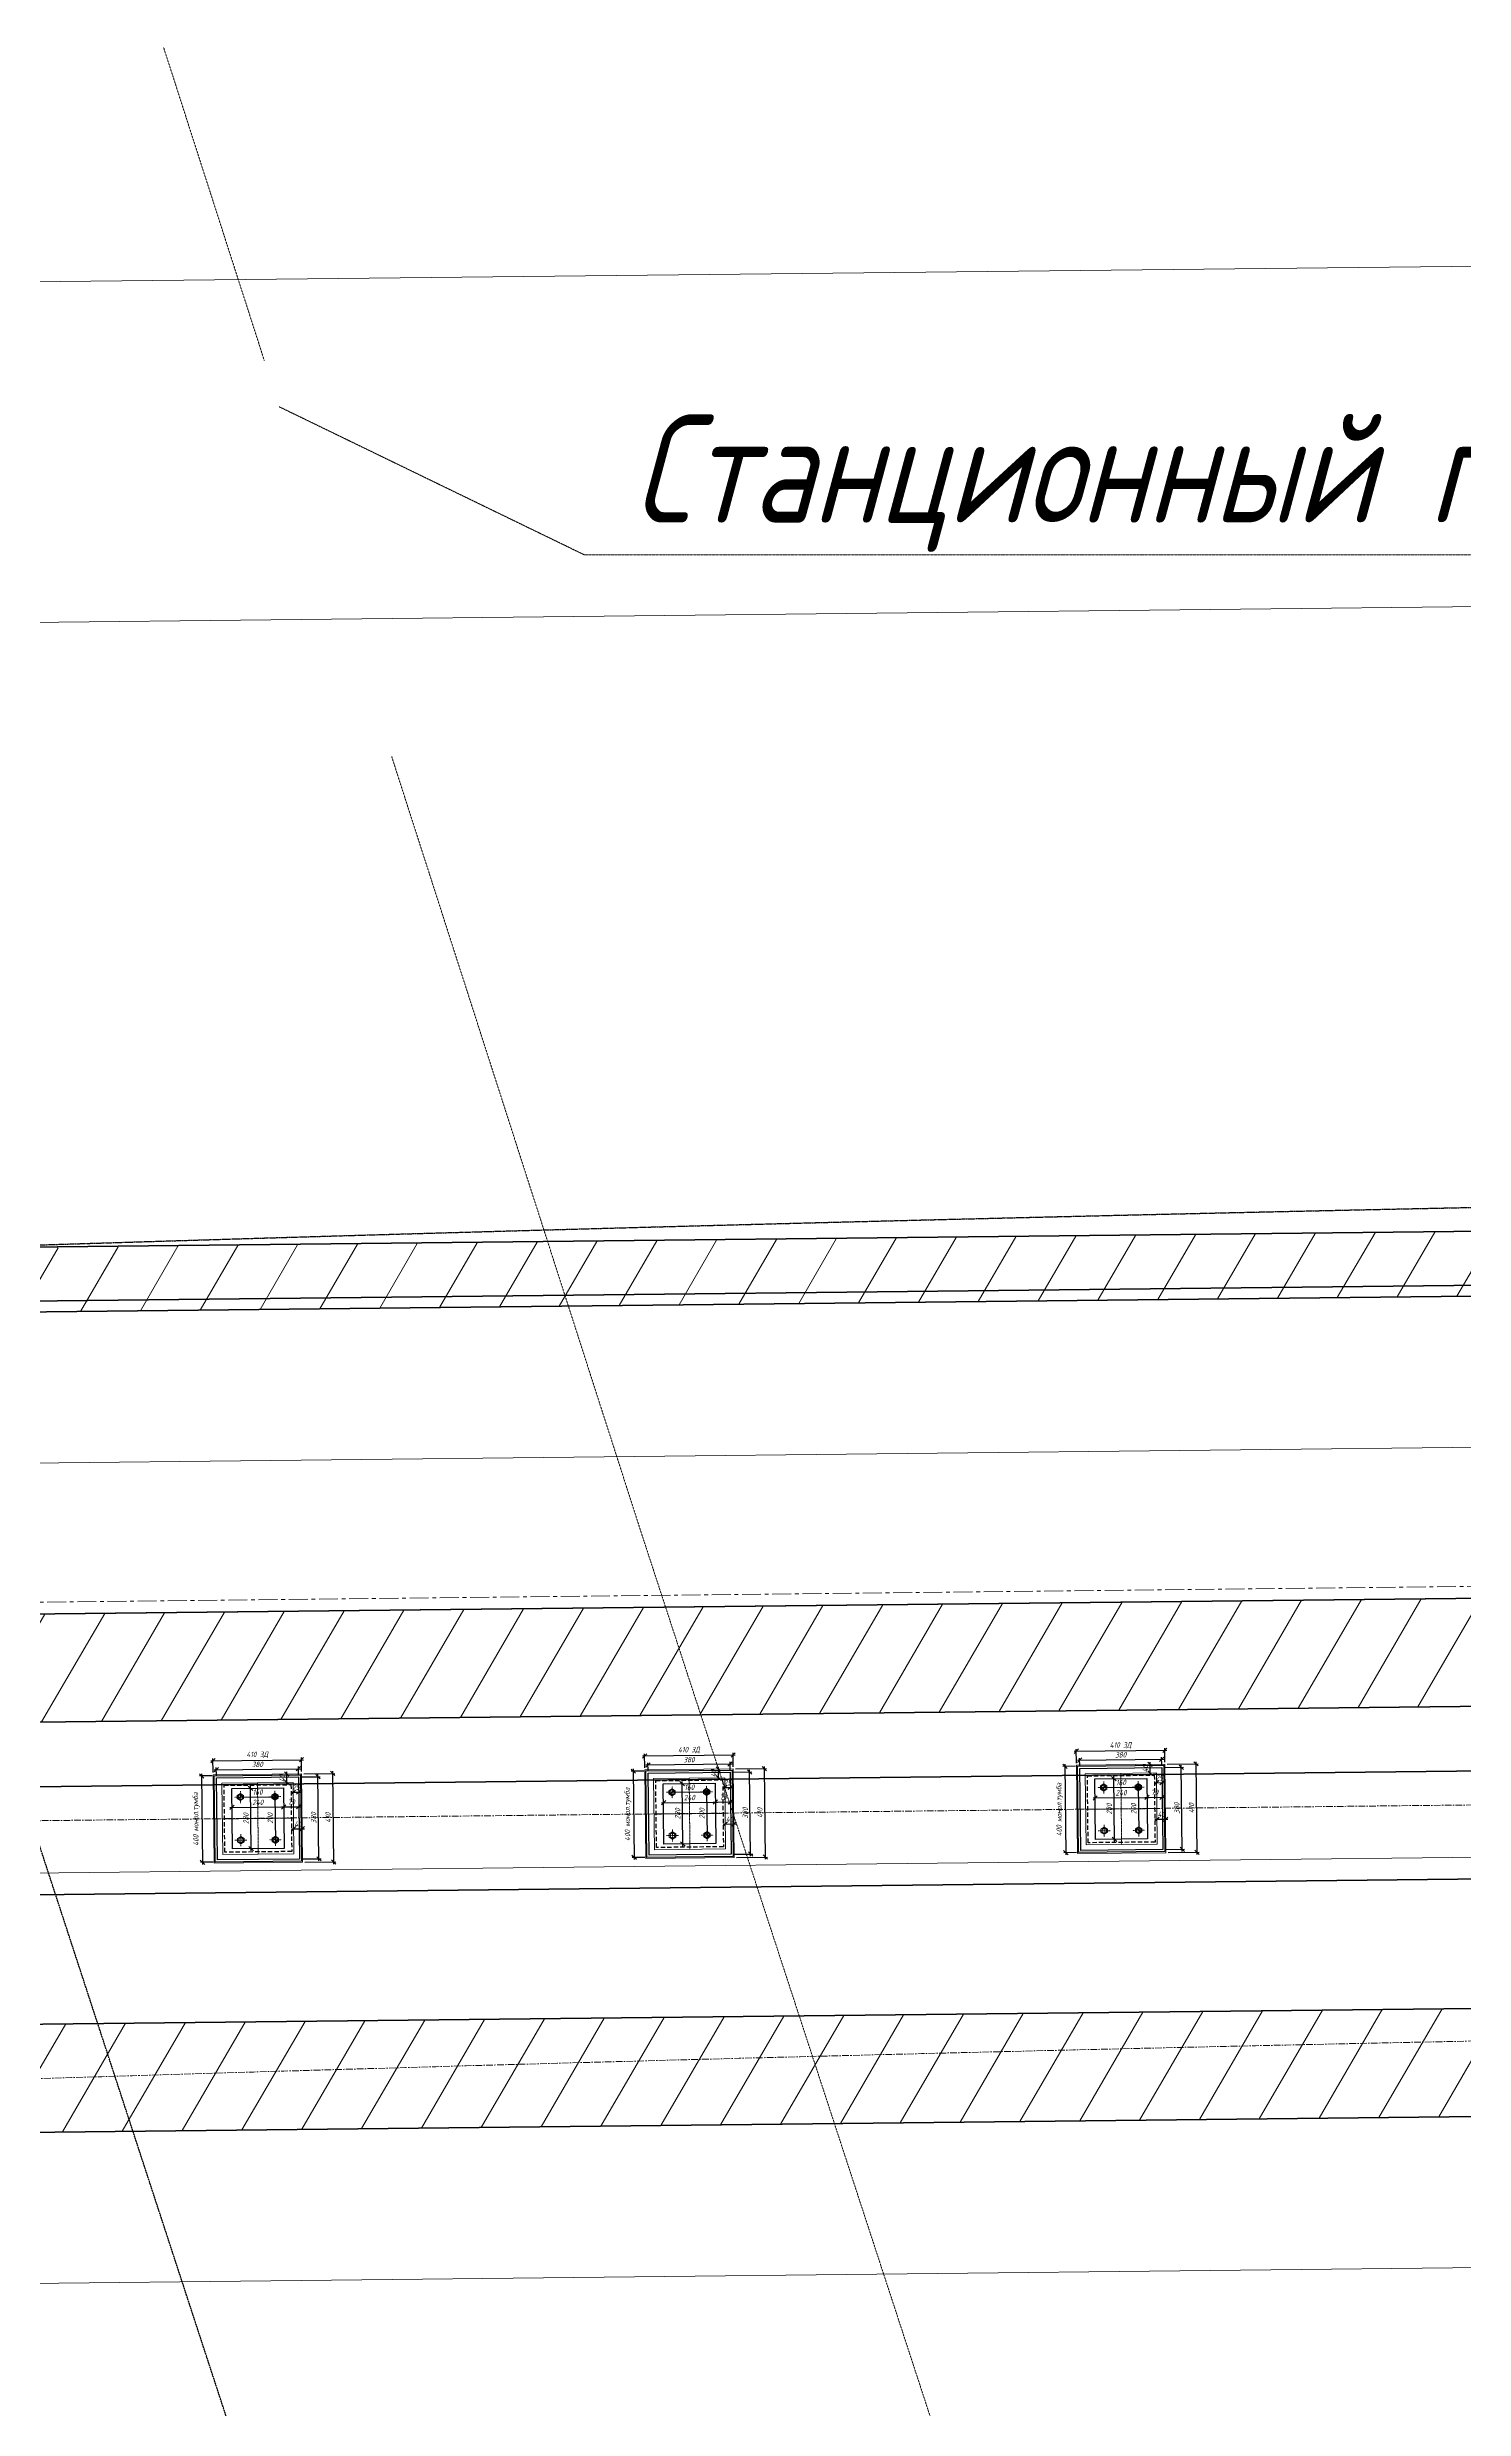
# Model space of a CAD drawing. Header units: millimetres. Extents: x 265754 to 14267433, y -6145605 to 2433772.
# Drawn here: x 7944017 to 7950580, y -573450 to -562511 of the extents above; entities that cross this region are included whole.
import ezdxf
from ezdxf import colors
from ezdxf.entities.mleader import LeaderData, LeaderLine
from ezdxf.math import Vec2, Vec3

# ---------------------------------------------------------------- set-up
doc = ezdxf.new("R2010")
doc.units = ezdxf.units.MM
for name, pattern in [('невидимая', [9.524999999999999, 6.35, -3.175]), ('осевая', [2, 1.25, -0.25, 0.25, -0.25]), ('осеваяX2', [4, 2.5, -0.5, 0.5, -0.5]), ('Штриховая', [3, 2, -1])]:
    doc.linetypes.add(name, pattern=pattern)
for name, color, linetype, lineweight in [('Выноски', 3, 'Continuous', 15), ('ИС_Med', 7, 'Continuous', 35), ('ИС_Основная', 7, 'Continuous', 35), ('ИС_Ось', 3, 'осевая', 18), ('ИС_РЗМ', 3, 'Continuous', 18), ('ИС_Тон', 3, 'Continuous', 18), ('ИС_Штр', 3, 'Continuous', 9), ('МДП_Ось', 1, 'осеваяX2', 30)]:
    doc.layers.add(name, color=color, linetype=linetype, lineweight=lineweight)
doc.layers.add('ИС_Невидимая', color=4, linetype='невидимая')
doc.styles.add('0', font='isocpeur.ttf', dxfattribs={"width": 0.8, "oblique": 15})
doc.styles.add('ISOCPEUR', font='isocpeur.ttf', dxfattribs={"width": 0.8, "oblique": 15, "height": 2.5})
doc.dimstyles.new('М10', dxfattribs={"dimscale": 10, "dimtxt": 2.5, "dimasz": 2, "dimexe": 1, "dimexo": 1, "dimgap": 1, "dimtad": 1, "dimdec": 0, "dimtxsty": '0', "dimblk1": 'OBLIQUE', "dimblk2": 'OBLIQUE', "dimsah": 1, "dimcen": 2.5, "dimdle": 1, "dimclrd": 256, "dimclre": 256, "dimclrt": 256, "dimaunit": 1, "dimadec": 0, "dimazin": 0, "dimtfac": 0.75, "dimtdec": 0, "dimtmove": 1, "dimatfit": 2, "dimldrblk": 'OBLIQUE', "dimfxl": 1, "dimtolj": 1, "dimtzin": 0, "dimlwd": -1, "dimlwe": -1, "dimarcsym": 0})
doc.dimstyles.new('М200', dxfattribs={"dimscale": 200, "dimtxt": 2.5, "dimasz": 2, "dimexe": 1, "dimexo": 1, "dimgap": 0.8, "dimtad": 1, "dimdec": 0, "dimzin": 0, "dimdsep": 46, "dimtxsty": '0', "dimblk": 'OBLIQUE', "dimcen": 0.09, "dimdle": 1, "dimclrd": 256, "dimclre": 256, "dimclrt": 256, "dimadec": 4, "dimazin": 0, "dimtfac": 1, "dimtdec": 0, "dimtmove": 1, "dimatfit": 2, "dimfxl": 1, "dimtolj": 1, "dimtzin": 0, "dimlwd": -1, "dimarcsym": 0})

# ---------------------------------------------------------------- blocks, each defined once
blk = doc.blocks.new('_None')
blk = doc.blocks.new('болт БО')
at = {"layer": 'ИС_Тон', "linetype": 'осевая'}
for p, q in [((-27.8473755350301, 0.1288116181356145), (27.84737553503055, -0.1288116181353871)), ((-0.1288116180771794, -27.84737553508876), (0.1288116183113743, 27.84737553520426))]:
    blk.add_line(p, q, dxfattribs=at)
at = {"layer": 'ИС_Тон'}
blk.add_lwpolyline([(14.96664636836476, -7.295342044146537), (15.03303712032357, 7.157535470322273), (0.07648264958743312, 16.64982433590194), (-14.96664636713922, 7.295342045052394), (-15.03303711909848, -7.157535469416189), (-0.07648264836325325, -16.64982433522869)], close=True, dxfattribs=at)
blk.add_circle((1.168700691778213e-10, -4.547473508864641e-13), 11, dxfattribs=at)
blk = doc.blocks.new('_OBLIQUE')
at = {"color": 0, "linetype": 'ByBlock', "lineweight": -2}
blk.add_line((0.5000000000000001, 0.4999999999999999), (-0.5000000000000001, -0.4999999999999999), dxfattribs=at)
blk = doc.blocks.new('*D1586')
at = {"layer": 'Defpoints', "transparency": 16777216}
blk.add_line((-134.5914305062979, 114.4579756437452), (45.40856949372392, 114.4579756437452), dxfattribs=at)
at = {"layer": 'Defpoints', "color": 0, "transparency": 16777216}
for p in [(-124.5914305062979, 114.4579756996536), (35.40856949372392, 114.4579756437452), (35.40856949372392, 114.4579756437452)]:
    blk.add_point(p, dxfattribs=at)
at = {"layer": 'Defpoints', "transparency": 16777216, "xscale": 20, "yscale": 20, "zscale": 20, "rotation": 180}
blk.add_blockref('_OBLIQUE', (-124.5914305062979, 114.4579756437452), dxfattribs=at)
at = {"layer": 'Defpoints', "transparency": 16777216, "xscale": 20, "yscale": 20, "zscale": 20}
blk.add_blockref('_OBLIQUE', (35.40856949372392, 114.4579756437452), dxfattribs=at)
at = {"layer": 'Defpoints', "transparency": 16777216, "insert": (-44.591430506287, 136.9579756437452), "char_height": 25, "attachment_point": 5, "style": '0'}
blk.add_mtext('\\A1;160', dxfattribs=at)
blk = doc.blocks.new('*D1587')
at = {"layer": 'Defpoints', "transparency": 16777216}
blk.add_line((35.40880478220057, 124.5088570149674), (35.40880478220062, -95.49114298541102), dxfattribs=at)
at = {"layer": 'Defpoints', "color": 0, "transparency": 16777216}
for p in [(35.40880476772146, 114.5088570149674), (35.40880478220062, -85.49114298541102), (35.40880478220062, -85.49114298541102)]:
    blk.add_point(p, dxfattribs=at)
at = {"layer": 'Defpoints', "transparency": 16777216, "xscale": 20, "yscale": 20, "zscale": 20}
for p, rotation in [((35.40880478220057, 114.5088570149674), 90), ((35.40880478220062, -85.49114298541102), 270)]:
    blk.add_blockref('_OBLIQUE', p, dxfattribs=dict(at, rotation=rotation))
at = {"layer": 'Defpoints', "transparency": 16777216, "insert": (12.90880478220059, 14.50885701477818), "char_height": 25, "attachment_point": 5, "rotation": 90, "style": '0'}
blk.add_mtext('\\A1;200', dxfattribs=at)
blk = doc.blocks.new('*D1593')
at = {"layer": 'Defpoints', "transparency": 16777216}
blk.add_line((-174.5911951646412, 66.70392627399997), (85.40880483535148, 66.70392627399997), dxfattribs=at)
at = {"layer": 'Defpoints', "color": 0, "transparency": 16777216}
for p in [(-164.5911951646412, 66.7039263578481), (75.40880483535148, 66.70392627402907), (75.40880483535148, 66.70392627399997)]:
    blk.add_point(p, dxfattribs=at)
at = {"layer": 'Defpoints', "transparency": 16777216, "xscale": 20, "yscale": 20, "zscale": 20, "rotation": 180}
blk.add_blockref('_OBLIQUE', (-164.5911951646412, 66.70392627399997), dxfattribs=at)
at = {"layer": 'Defpoints', "transparency": 16777216, "xscale": 20, "yscale": 20, "zscale": 20}
blk.add_blockref('_OBLIQUE', (75.40880483535148, 66.70392627399997), dxfattribs=at)
at = {"layer": 'Defpoints', "transparency": 16777216, "insert": (-44.59119516464489, 89.20392627399997), "char_height": 25, "attachment_point": 5, "style": '0'}
blk.add_mtext('\\A1;240', dxfattribs=at)
blk = doc.blocks.new('*D1594')
at = {"layer": 'Defpoints', "transparency": 16777216}
blk.add_line((-77.35079311184379, -135.4911429460336), (-77.35079311184386, 164.5088570539666), dxfattribs=at)
at = {"layer": 'Defpoints', "color": 0, "transparency": 16777216}
for p in [(-77.35079311184384, 154.5088570539666), (-77.35079311184384, 154.5088570539666), (-77.35079320966182, -125.4911429460336)]:
    blk.add_point(p, dxfattribs=at)
at = {"layer": 'Defpoints', "transparency": 16777216, "xscale": 20, "yscale": 20, "zscale": 20}
for p, rotation in [((-77.35079311184384, 154.5088570539666), 90), ((-77.35079311184379, -125.4911429460336), 270)]:
    blk.add_blockref('_OBLIQUE', p, dxfattribs=dict(at, rotation=rotation))
at = {"layer": 'Defpoints', "transparency": 16777216, "insert": (-99.8507931118438, 14.50885705396652), "char_height": 25, "attachment_point": 5, "rotation": 90, "style": '0'}
blk.add_mtext('\\A1;280', dxfattribs=at)
blk = doc.blocks.new('*D1595')
at = {"layer": 'Defpoints', "transparency": 16777216}
blk.add_line((65.40880483535148, 66.70392624952365), (155.4088048353588, 66.70392624952365), dxfattribs=at)
at = {"layer": 'Defpoints', "color": 0, "transparency": 16777216}
for p in [(75.40880483535148, 66.70392627402907), (145.4088048353588, 66.70392624958185), (145.4088048353588, 66.70392624952365)]:
    blk.add_point(p, dxfattribs=at)
at = {"layer": 'Defpoints', "transparency": 16777216, "xscale": 20, "yscale": 20, "zscale": 20, "rotation": 180}
blk.add_blockref('_OBLIQUE', (75.40880483535148, 66.70392624952365), dxfattribs=at)
at = {"layer": 'Defpoints', "transparency": 16777216, "xscale": 20, "yscale": 20, "zscale": 20}
blk.add_blockref('_OBLIQUE', (145.4088048353588, 66.70392624952365), dxfattribs=at)
at = {"layer": 'Defpoints', "transparency": 16777216, "insert": (110.4088048353551, 89.20392624952365), "char_height": 25, "attachment_point": 5, "style": '0'}
blk.add_mtext('\\A1;70', dxfattribs=at)
blk = doc.blocks.new('*D1596')
at = {"layer": 'Defpoints', "transparency": 16777216}
blk.add_line((110.4088048589838, 134.3160017424379), (155.4088048589838, 134.3160017424379), dxfattribs=at)
at = {"layer": 'Defpoints', "color": 0, "transparency": 16777216}
for p in [(120.4088048589838, 134.3160017511691), (145.4088048589838, 134.3160017424962), (145.4088048589838, 134.3160017424379)]:
    blk.add_point(p, dxfattribs=at)
at = {"layer": 'Defpoints', "transparency": 16777216, "xscale": 20, "yscale": 20, "zscale": 20, "rotation": 180}
blk.add_blockref('_OBLIQUE', (120.4088048589838, 134.3160017424379), dxfattribs=at)
at = {"layer": 'Defpoints', "transparency": 16777216, "xscale": 20, "yscale": 20, "zscale": 20}
blk.add_blockref('_OBLIQUE', (145.4088048589838, 134.3160017424379), dxfattribs=at)
at = {"layer": 'Defpoints', "transparency": 16777216, "insert": (132.9088048589838, 156.8160017468617), "char_height": 25, "attachment_point": 5, "style": '0'}
blk.add_mtext('\\A1;25', dxfattribs=at)
blk = doc.blocks.new('*D1597')
at = {"layer": 'Defpoints', "transparency": 16777216}
blk.add_line((110.408804799692, -35.3711190202157), (170.4088047997138, -35.3711190202157), dxfattribs=at)
at = {"layer": 'Defpoints', "color": 0, "transparency": 16777216}
for p in [(120.408804799692, -35.37111900618766), (160.4088047997138, -35.3711190202157), (160.4088047997138, -35.3711190202157)]:
    blk.add_point(p, dxfattribs=at)
at = {"layer": 'Defpoints', "transparency": 16777216, "xscale": 20, "yscale": 20, "zscale": 20, "rotation": 180}
blk.add_blockref('_OBLIQUE', (120.408804799692, -35.3711190202157), dxfattribs=at)
at = {"layer": 'Defpoints', "transparency": 16777216, "xscale": 20, "yscale": 20, "zscale": 20}
blk.add_blockref('_OBLIQUE', (160.4088047997138, -35.3711190202157), dxfattribs=at)
at = {"layer": 'Defpoints', "transparency": 16777216, "insert": (140.408804799692, -12.87111901317257), "char_height": 25, "attachment_point": 5, "style": '0'}
blk.add_mtext('\\A1;40', dxfattribs=at)
blk = doc.blocks.new('*D1588')
at = {"layer": 'Defpoints', "transparency": 16777216}
for p, q in [((-259.5911951112648, 284.3531216889096), (170.4088048887279, 284.3531216889096)), ((-249.5911951112648, 229.5088571141241), (-249.5911951112648, 294.3531216889096)), ((160.4088048887279, 229.5088569709333), (160.4088048887279, 294.3531216889096))]:
    blk.add_line(p, q, dxfattribs=at)
at = {"layer": 'Defpoints', "color": 0, "transparency": 16777216}
for p in [(-249.5911951112648, 219.5088571141241), (160.4088048887279, 284.3531216889096), (160.4088048887279, 219.5088569709333)]:
    blk.add_point(p, dxfattribs=at)
at = {"layer": 'Defpoints', "transparency": 16777216, "xscale": 20, "yscale": 20, "zscale": 20, "rotation": 180}
blk.add_blockref('_OBLIQUE', (-249.5911951112648, 284.3531216889096), dxfattribs=at)
at = {"layer": 'Defpoints', "transparency": 16777216, "xscale": 20, "yscale": 20, "zscale": 20}
blk.add_blockref('_OBLIQUE', (160.4088048887279, 284.3531216889096), dxfattribs=at)
at = {"layer": 'Defpoints', "transparency": 16777216, "insert": (-44.59119511126846, 308.7281216889096), "char_height": 25, "attachment_point": 5, "style": '0'}
blk.add_mtext('\\A1;410 ЗД', dxfattribs=at)
blk = doc.blocks.new('*D1589')
at = {"layer": 'Defpoints', "transparency": 16777216}
for p, q in [((-244.5911951165035, 242.5192419534433), (155.4088048834819, 242.5192419534433)), ((-234.5911951165035, 214.5088571088854), (-234.5911951165035, 252.5192419534433)), ((145.4088048834819, 214.508856976172), (145.4088048834819, 252.5192419534433))]:
    blk.add_line(p, q, dxfattribs=at)
at = {"layer": 'Defpoints', "color": 0, "transparency": 16777216}
for p in [(145.4088048834819, 242.5192419534433), (-234.5911951165035, 204.5088571088854), (145.4088048834819, 204.508856976172)]:
    blk.add_point(p, dxfattribs=at)
at = {"layer": 'Defpoints', "transparency": 16777216, "xscale": 20, "yscale": 20, "zscale": 20, "rotation": 180}
blk.add_blockref('_OBLIQUE', (-234.5911951165035, 242.5192419534433), dxfattribs=at)
at = {"layer": 'Defpoints', "transparency": 16777216, "xscale": 20, "yscale": 20, "zscale": 20}
blk.add_blockref('_OBLIQUE', (145.4088048834819, 242.5192419534433), dxfattribs=at)
at = {"layer": 'Defpoints', "transparency": 16777216, "insert": (-44.59119511651079, 265.0192419534433), "char_height": 25, "attachment_point": 5, "style": '0'}
blk.add_mtext('\\A1;380', dxfattribs=at)
blk = doc.blocks.new('*D1590')
at = {"layer": 'Defpoints', "transparency": 16777216}
blk.add_line((91.22692856039797, 169.5088569950604), (91.22692856039795, 229.5088569950605), dxfattribs=at)
at = {"layer": 'Defpoints', "color": 0, "transparency": 16777216}
for p in [(91.22692856039069, 219.5088569950605), (91.22692856039797, 219.5088569950605), (91.2269285464063, 179.5088569950604)]:
    blk.add_point(p, dxfattribs=at)
at = {"layer": 'Defpoints', "transparency": 16777216, "xscale": 20, "yscale": 20, "zscale": 20}
for p, rotation in [((91.22692856039797, 219.5088569950605), 90), ((91.22692856039797, 179.5088569950604), 270)]:
    blk.add_blockref('_OBLIQUE', p, dxfattribs=dict(at, rotation=rotation))
at = {"layer": 'Defpoints', "transparency": 16777216, "insert": (68.72692855341302, 199.5088569950894), "char_height": 25, "attachment_point": 5, "rotation": 90, "style": '0'}
blk.add_mtext('\\A1;40', dxfattribs=at)
blk = doc.blocks.new('*D1591')
at = {"layer": 'Defpoints', "transparency": 16777216}
for p, q in [((155.408804883482, 204.5088569761721), (245.8727592602446, 204.5088569761721)), ((235.8727592602447, -185.4911430238281), (235.8727592602446, 214.5088569761721)), ((155.408804750754, -175.4911430238281), (245.8727592602447, -175.4911430238281))]:
    blk.add_line(p, q, dxfattribs=at)
at = {"layer": 'Defpoints', "color": 0, "transparency": 16777216}
for p in [(145.408804883482, 204.5088569761721), (235.8727592602446, 204.5088569761721), (145.408804750754, -175.4911430238281)]:
    blk.add_point(p, dxfattribs=at)
at = {"layer": 'Defpoints', "transparency": 16777216, "xscale": 20, "yscale": 20, "zscale": 20}
for p, rotation in [((235.8727592602446, 204.5088569761721), 90), ((235.8727592602447, -175.4911430238281), 270)]:
    blk.add_blockref('_OBLIQUE', p, dxfattribs=dict(at, rotation=rotation))
at = {"layer": 'Defpoints', "transparency": 16777216, "insert": (213.3727592602446, 14.50885697617193), "char_height": 25, "attachment_point": 5, "rotation": 90, "style": '0'}
blk.add_mtext('\\A1;380', dxfattribs=at)
blk = doc.blocks.new('*D1592')
at = {"layer": 'Defpoints', "transparency": 16777216}
for p, q in [((170.408804888728, 219.5088569709334), (313.6341532354927, 219.5088569709334)), ((303.6341532354927, 229.5088569709334), (303.6341532354928, -200.4911430290668)), ((170.4088047455298, -190.4911430290668), (313.6341532354928, -190.4911430290668))]:
    blk.add_line(p, q, dxfattribs=at)
at = {"layer": 'Defpoints', "color": 0, "transparency": 16777216}
for p in [(160.408804888728, 219.5088569709334), (160.4088047455298, -190.4911430290668), (303.6341532354928, -190.4911430290668)]:
    blk.add_point(p, dxfattribs=at)
at = {"layer": 'Defpoints', "transparency": 16777216, "xscale": 20, "yscale": 20, "zscale": 20}
for p, rotation in [((303.6341532354927, 219.5088569709334), 90), ((303.6341532354928, -190.4911430290668), 270)]:
    blk.add_blockref('_OBLIQUE', p, dxfattribs=dict(at, rotation=rotation))
at = {"layer": 'Defpoints', "transparency": 16777216, "insert": (281.1341532354927, 14.50885697093324), "char_height": 25, "attachment_point": 5, "rotation": 90, "style": '0'}
blk.add_mtext('\\A1;410', dxfattribs=at)
blk = doc.blocks.new('*D1585')
at = {"layer": 'Defpoints', "transparency": 16777216}
for p, q in [((-303.4498259851318, 224.508857112378), (-303.4498259851317, -195.4911428875931)), ((-254.5911951130039, 214.508857112378), (-313.4498259851318, 214.508857112378)), ((-254.5911952527387, -185.4911428875931), (-313.4498259851317, -185.4911428875931))]:
    blk.add_line(p, q, dxfattribs=at)
at = {"layer": 'Defpoints', "color": 0, "transparency": 16777216}
for p in [(-244.5911951130039, 214.508857112378), (-303.4498259851317, -185.4911428875931), (-244.5911952527387, -185.4911428875931)]:
    blk.add_point(p, dxfattribs=at)
at = {"layer": 'Defpoints', "transparency": 16777216, "xscale": 20, "yscale": 20, "zscale": 20}
for p, rotation in [((-303.4498259851318, 214.508857112378), 90), ((-303.4498259851317, -185.4911428875931), 270)]:
    blk.add_blockref('_OBLIQUE', p, dxfattribs=dict(at, rotation=rotation))
at = {"layer": 'Defpoints', "transparency": 16777216, "insert": (-329.6998259851317, 14.50885711239253), "char_height": 25, "attachment_point": 5, "rotation": 90, "style": '0'}
blk.add_mtext('\\A1;400 монол.тумба', dxfattribs=at)
blk = doc.blocks.new('Б33')
at = {"layer": 'ИС_Med'}
blk.add_lwpolyline([(-15.08812343867604, -0.6870502139208838), (15.1118765613065, -0.6870502139209975), (15.1118765613065, 0.7129497860732954), (-15.08812343867604, 0.7129497860734091)], close=True, dxfattribs=at)
at = {"layer": 'ИС_Ось', "linetype": 'осевая', "ltscale": 25}
blk.add_lwpolyline([(-16.48812343867027, 0.01294978609064401), (16.51187656132973, 0.0129497860907577)], dxfattribs=at)
blk = doc.blocks.new('*D1717')
at = {"layer": 'Defpoints', "color": 0, "transparency": 16777216}
for p in [(62816.28092544539, 18259.03516308551), (95870.88427406369, 13463.84342223371), (62872.87079096144, 13101.76193775219)]:
    blk.add_point(p, dxfattribs=at)
at = {"layer": 'ИС_РЗМ', "transparency": 16777216}
for p, q in [((95868.68984082121, 13663.83138302821), (95812.09997530517, 18821.10460836153)), ((96014.28236934217, 18623.3110808095), (62616.29296465089, 18256.84072984304)), ((62870.67635771896, 13301.7498985467), (62814.08649220291, 18459.02312388002))]:
    blk.add_line(p, q, dxfattribs=at)
at = {"layer": 'ИС_РЗМ', "transparency": 16777216, "xscale": 400, "yscale": 400, "zscale": 400}
for p, rotation in [((95814.29440854765, 18621.11664756702), 0.6286714306428819), ((62816.28092544539, 18259.03516308551), 180.6286714306429)]:
    blk.add_blockref('_OBLIQUE', p, dxfattribs=dict(at, rotation=rotation))
at = {"layer": 'ИС_РЗМ', "transparency": 16777216, "insert": (79311.17310466689, 18815.05333181597), "char_height": 500, "attachment_point": 5, "rotation": 0.6286714306428532, "style": '0'}
blk.add_mtext('\\A1;33000', dxfattribs=at)
blk = doc.blocks.new('*D1727')
at = {"layer": 'Defpoints', "color": 0, "transparency": 16777216}
for p in [(94432.69018908596, 17028.79129338708), (94472.00130400946, 13448.56058374075), (64273.8216182763, 13116.98303793947)]:
    blk.add_point(p, dxfattribs=at)
at = {"layer": 'ИС_РЗМ', "transparency": 16777216}
for p, q in [((94469.80542622271, 13648.54852867935), (94430.49431129919, 17228.77923832567)), ((64034.52255841422, 16695.01786979907), (94632.67813402449, 17030.98717117388)), ((64271.62574048953, 13316.97098287806), (64232.31462556602, 16897.20169252438))]:
    blk.add_line(p, q, dxfattribs=at)
at = {"layer": 'ИС_РЗМ', "transparency": 16777216, "xscale": 400, "yscale": 400, "zscale": 400}
for p, rotation in [((94432.69018908594, 17028.79129338712), 0.6290852870272303), ((64234.51050335278, 16697.21374758583), 180.6290852870272)]:
    blk.add_blockref('_OBLIQUE', p, dxfattribs=dict(at, rotation=rotation))
at = {"layer": 'ИС_РЗМ', "transparency": 16777216, "insert": (79329.48307536921, 17237.97991724623), "char_height": 500, "attachment_point": 5, "rotation": 0.6290852870272442, "style": '0'}
blk.add_mtext('\\A1;30200', dxfattribs=at)
blk = doc.blocks.new('*U1643')
at = {"layer": 'Defpoints'}
for points in [[(-244.5911951130038, 214.5088571123779), (155.4088048870035, 214.5088569726504), (155.4088047472615, -185.4911430273205), (-244.5911952527385, -185.491142887593)], [(-164.5911951339585, 154.5088570844382), (75.40880486603419, 154.5088570006192), (75.40880476821621, -125.4911429993808), (-164.5911952317765, -125.4911429155618)]]:
    blk.add_lwpolyline(points, close=True, dxfattribs=at)
at = {"layer": 'Defpoints', "color": 1, "ltscale": 250}
blk.add_lwpolyline([(-234.5911951165035, 204.5088571088854), (145.4088048834819, 204.508856976172), (145.4088047507539, -175.491143023828), (-234.5911952492534, -175.4911428911146)], close=True, dxfattribs=at)
at = {"layer": 'Defpoints', "color": 1, "linetype": 'Штриховая', "ltscale": 10}
blk.add_lwpolyline([(-199.5911951287198, 169.5088570966618), (110.4088048712802, 169.5088569883956), (110.4088047629848, -140.4911430116044), (-199.591195237037, -140.4911429033382)], close=True, dxfattribs=at)
at = {"layer": 'ИС_Тон'}
for points in [[(-249.5911951112648, 219.5088571141241), (160.4088048887279, 219.5088569709333), (160.4088047455298, -190.4911430290667), (-249.5911952544702, -190.4911428858759)], [(-209.5911951252274, 179.5088571001543), (120.4088048747653, 179.508856984874), (120.4088047594778, -150.4911430150969), (-209.5911952405222, -150.4911428998457)]]:
    blk.add_lwpolyline(points, close=True, dxfattribs=at)
at = {"layer": 'ИС_Тон', "linetype": 'осевая'}
for points in [[(-44.59119512522739, 179.5088570425287), (-44.59119524052949, -150.4911429574713)], [(-209.5911951828675, 14.50885710018338), (120.4088048171252, 14.5088569849031)]]:
    blk.add_lwpolyline(points, dxfattribs=at)
at = {"layer": 'ИС_Тон'}
for p in [(-124.5911951480448, 114.5088570704684), (35.40880485192611, 114.508857014589), (-124.5911952179158, -85.49114292953163), (35.40880478209147, -85.49114298541099)]:
    blk.add_blockref('болт БО', p, dxfattribs=at)
at = {"layer": 'Defpoints'}
for base, p1, p2, angle, text, picture, middle in [((160.4088048887279, 284.3531216889096), (-249.5911951112648, 219.5088571141241), (160.4088048887279, 219.5088569709333), 359.9999999799897, '<> ЗД', '*D1588', (-44.59119511126846, 308.7281216889096)), ((-303.4498259851317, -185.4911428875931), (-244.5911951130038, 214.5088571123779), (-244.5911952527385, -185.491142887593), 89.99999998040657, '<> монол.тумба', '*D1585', (-329.6998259851317, 14.50885711239253))]:
    dim = blk.add_linear_dim(base=base, p1=p1, p2=p2, angle=angle, text=text, dimstyle='М10', dxfattribs=at)
    dim.commit()
    dim.dimension.update_dxf_attribs({"geometry": picture, "text_midpoint": middle})
for base, p1, p2, angle, picture, middle in [((145.4088048834819, 242.5192419534433), (-234.5911951165035, 204.5088571088854), (145.4088048834819, 204.508856976172), 359.9999999799897, '*D1589', (-44.59119511651079, 265.0192419534433)), ((303.6341532354928, -190.4911430290668), (160.4088048887279, 219.5088569709333), (160.4088047455298, -190.4911430290667), 89.99999998040657, '*D1592', (281.1341532354927, 14.50885697093324)), ((35.40856949372392, 114.4579756437452), (-124.5914305062979, 114.4579756996536), (35.40856949372392, 114.4579756437452), 359.9999999799897, '*D1586', (-44.591430506287, 136.9579756437452)), ((-77.35079311184384, 154.5088570539666), (-77.35079320966179, -125.4911429460335), (-77.35079311184381, 154.5088570539665), 89.99999998040657, '*D1594', (-99.8507931118438, 14.50885705396652)), ((35.40880478220062, -85.49114298541102), (35.40880476772145, 114.5088570149674), (35.4088047822006, -85.49114298541099), 89.99999998040657, '*D1587', (12.90880478220059, 14.50885701477818)), ((235.8727592602446, 204.5088569761721), (145.4088047507539, -175.491143023828), (145.4088048834819, 204.508856976172), 89.99999998040657, '*D1591', (213.3727592602446, 14.50885697617193)), ((75.40880483539183, 66.70392627403407), (-164.5911951646412, 66.7039263578481), (75.40880483535148, 66.70392627402907), 359.9999999799897, '*D1593', (-44.59119516464489, 89.20392627399997)), ((145.4088048353588, 66.70392624952365), (75.40880483535148, 66.70392627402907), (145.4088048353588, 66.70392624958185), 359.9999999799897, '*D1595', (110.4088048353551, 89.20392624952365))]:
    dim = blk.add_linear_dim(base=base, p1=p1, p2=p2, angle=angle, dimstyle='М10', dxfattribs=at)
    dim.commit()
    dim.dimension.update_dxf_attribs({"geometry": picture, "text_midpoint": middle})
for base, p1, p2, angle, picture, middle, set_off in [((91.22692856039365, 219.5088569950683), (91.22692854640195, 179.5088569950682), (91.22692856038634, 219.5088569950682), 89.99999998040657, '*D1590', (91.2269285534087, 199.5088569950973), (-4.320099833421409e-12, 7.87281351222191e-12)), ((145.4088048589769, 134.3160017424458), (120.4088048589769, 134.316001751177), (145.4088048589769, 134.3160017425041), 359.9999999799897, '*D1596', (132.9088048589769, 134.3160017468696), (-6.849631972727366e-12, 7.901235221652314e-12)), ((160.4088047997175, -35.37111902023918), (120.4088047996957, -35.37111900621113), (160.4088047997175, -35.37111902023918), 359.9999999799897, '*D1597', (140.4088047996957, -35.37111901319605), (3.680611371237319e-12, -2.347633198951371e-11))]:
    dim = blk.add_linear_dim(base=base, p1=p1, p2=p2, angle=angle, dimstyle='М10', dxfattribs=at)
    dim.commit()
    dim.dimension.update_dxf_attribs({"geometry": picture, "text_midpoint": middle, "dimtype": 128, "insert": set_off})
blk = doc.blocks.new('*U1642')
at = {"layer": 'ИС_Med', "color": 0, "linetype": 'ByBlock', "lineweight": -2, "transparency": 16777216}
for p in [(4000, 0), (6000, 0), (8000, 0)]:
    blk.add_blockref('*U1643', p, dxfattribs=at)
blk = doc.blocks.new('План Узловая')
at = {"layer": 'ИС_Штр'}
h = blk.add_hatch(dxfattribs=at)
h.set_pattern_fill('ANSI31', color=256, scale=75, angle=14.81052377493742)
h.set_pattern_definition([(59.81052377493728, (50391.47342651064, 17619.57398969395), (-205.8274345762676, 119.7438215556539), [])])
h.paths.add_polyline_path([(93963.45877252956, 14129.68894407485), (81344.09464165493, 13991.21151245327), (80737.57823643537, 14584.50427153532), (80137.62660473306, 14577.91677215346), (79544.32492489408, 13971.4196425773), (64765.2754750782, 13803.95766447927), (64768.51202309877, 13509.19144787738), (93966.75168253481, 13829.78960143204)])
h = blk.add_hatch(dxfattribs=at)
h.set_pattern_fill('ANSI31', color=256, scale=75, angle=14.81052377493742)
h.set_pattern_definition([(59.81052377493729, (51042.48747052823, 15726.60762695764), (-205.8274345762676, 119.7438215556539), [])])
h.paths.add_polyline_path([(93982.12282701209, 12429.873986869), (65414.03637264943, 12116.19494749128), (65419.52606711636, 11616.22508514108), (93987.61252147937, 11929.90412451886)])
h = blk.add_hatch(dxfattribs=at)
h.set_pattern_fill('ANSI31', color=256, scale=75, angle=14.81052377493742)
h.set_pattern_definition([(59.8105237749373, (51693.50181577983, 13833.64129866165), (-205.8274345762676, 119.7438215556539), [])])
h.paths.add_polyline_path([(94633.1371722637, 10536.90765857295), (66065.05071790097, 10223.22861919523), (66070.5404123679, 9723.258756845084), (94638.62686673092, 10036.93779622286)])
at = {"layer": 'ИС_Med', "color": 4, "ltscale": 70}
for points in [[(164249.9851047195, 9378.361564947409), (146737.1632683666, 11229.1734096345), (141436.4759885746, 11690.23788768327), (139643.362799186, 11846.14761003095), (127893.7473204083, 12867.91265607666), (98278.7031883793, 14177.07054692687), (96571.9309739063, 14158.33010130562), (64797.64305768989, 13809.44680646947), (63363.12789939001, 13714.58902830584), (33943.15434313292, 11769.18377471657), (28404.26680271205, 11402.9230471336)], [(164246.7224923679, 9127.77155343676), (146717.3799773988, 10980.32935705327), (127880.9666615647, 12618.45961157372), (98277.15257276682, 13927.1210689341), (96576.72460355522, 13908.45028344804), (64808.76860733383, 13559.63651341503), (63380.57195177174, 13465.19654828566), (33966.56023019768, 11520.18552294042)]]:
    blk.add_lwpolyline(points, dxfattribs=at)
at = {"layer": 'ИС_Med'}
blk.add_lwpolyline([(65414.03718842805, 12116.12066836329), (94482.09268904623, 12435.3637124651)], dxfattribs=at)
at = {"layer": 'ИС_Невидимая', "ltscale": 0.2}
blk.add_lwpolyline([(75479.21936130524, -8648.107031702995), (72014.0877815485, 1906.319628953934), (70047.59892702103, 7919.846497535706), (68856.23819565773, 11563.36084616184), (66331.26675438881, 19413.95269787312)], dxfattribs=at)
at = {"layer": 'ИС_Основная', "color": 4}
for points in [[(63790.28695466212, 11237.39286708587), (64895.09676028753, 11310.44877235161), (96238.19027266582, 11654.59753003326)], [(64069.70209251408, 10754.77733611187), (64914.35149817017, 10810.63005089271), (96500.53771010245, 11157.44797872897)]]:
    blk.add_lwpolyline(points, dxfattribs=at)
at = {"layer": 'ИС_Ось', "ltscale": 0.08, "flags": 128}
blk.add_lwpolyline([(78219.81492209435, -7057.537334799767), (74959.981351614, 2871.573162198067), (72994.0579944849, 8883.370739221573), (71805.05639398098, 12519.67020916939), (69587.66097724438, 19413.95269739628)], dxfattribs=at)
at = {"layer": 'ИС_Ось', "color": 2, "ltscale": 70}
for points in [[(174104.5991200464, 8484.928866645969), (149529.5871549466, 11082.09588252449), (130128.1253657142, 12769.36622459895), (98281.30364431615, 14177.181717603), (64799.14123835223, 13809.54587414267), (32399.4591503116, 11667.10643149092), (7342.826656995836, 8785.304755250763)], [(173931.7129789479, 6849.039083617754), (149371.8698393077, 9444.603008795479), (130020.4920928834, 11127.51773473344), (98253.98959370548, 12531.78264908266), (64862.4893262262, 12165.14228050676), (32547.79332327511, 10028.32257018071), (7530.781608725927, 7151.077740384062)]]:
    blk.add_lwpolyline(points, dxfattribs=at)
at = {"layer": 'ИС_Ось', "color": 6, "ltscale": 25}
blk.add_lwpolyline([(171555.2733744095, 5934.975673662382), (146486.6045495929, 8584.31394850259), (127723.4753012578, 10216.07097017171), (98237.186056184, 11519.53714314057), (96603.15199281904, 11501.5953661137), (64901.46091584879, 11153.50918825902), (63539.38876502629, 11063.44172736257), (34182.77758778178, 9122.226331550512), (11767.37588040758, 6559.854624605272), (6618.952659764327, 5831.793216555263)], dxfattribs=at)
blk.add_lwpolyline([(171938.7137536773, 4820.039046314196), (151544.5615984517, 6972.488849354908, 0.059768530447525), (7720.029646566836, 4924.088648953591)], format="xyb", dxfattribs=at)
at = {"layer": 'ИС_Тон'}
for points in [[(65414.03637230763, 12116.19497862033), (65419.52606677456, 11616.22511627025), (93987.61252113752, 11929.90415564791), (93982.12282667059, 12429.87401799794), (65414.03637230757, 12116.19497862144)], [(66065.05071790097, 10223.22861919523), (66070.5404123679, 9723.258756845142), (94638.62686673086, 10036.9377962228), (94633.13717226393, 10536.90765857283), (66065.05071790091, 10223.22861919634)]]:
    blk.add_lwpolyline(points, dxfattribs=at)
at = {"layer": 'ИС_Тон', "color": 6, "ltscale": 70}
for points in [[(171498.9306371038, 6098.804484876979), (146501.6572052492, 8740.597462894977), (127733.7478993334, 10372.77018774557), (98239.79292909795, 11676.57523053134), (96601.4282287499, 11658.58590289037), (64895.41492813086, 11310.45226680062), (63529.02971239609, 11220.09960309369), (34168.67450297053, 9278.63663194445), (11747.46516204055, 6715.601037012646), (6566.950308202533, 5983.001408492215)], [(171678.3661062302, 5577.056678460911), (146453.7188114378, 8242.87926419318), (127701.0326188374, 9873.728093561542), (98231.49078606052, 11176.4539331086), (96606.9179232376, 11158.61604054424), (64914.6696660858, 10810.63354533073), (63562.02032586816, 10721.18917082885), (34213.58878580894, 8780.514656167594), (11810.87509314559, 6219.593354186625), (6732.56289279426, 5501.446657100751)]]:
    blk.add_lwpolyline(points, dxfattribs=at)
at = {"layer": 'ИС_Med', "xscale": 1000, "yscale": 1000, "zscale": 1000, "rotation": 0.629085287027275}
for p in [(79363.58360922668, 12956.453343937), (80014.59795482003, 11063.48698451201), (80665.61230041337, 9170.520625086967)]:
    blk.add_blockref('Б33', p, dxfattribs=at)
at = {"layer": 'ИС_Med', "rotation": 0.6323532092443949}
blk.add_blockref('*U1642', (66069.75795980042, 11150.79369691282), dxfattribs=at)
at = {"layer": 'Выноски'}
ml = blk.add_multileader_mtext('Standard', dxfattribs=at)
ml.set_content('Главный ход \\PПуть № 1', color=256, style='ISOCPEUR')
ml.set_leader_properties(color=256)
ml.set_arrow_properties(name='NONE')
ml.build(insert=Vec2(0, 0))
ml.multileader.update_dxf_attribs({"text_left_attachment_type": 6, "text_right_attachment_type": 6, "dogleg_length": 2, "arrow_head_size": 300, "scale": 200})
ctx = ml.context
ctx.base_point, ctx.scale, ctx.char_height, ctx.arrow_head_size, ctx.landing_gap_size, ctx.plane_origin, ctx.plane_x_axis, ctx.plane_y_axis = Vec3(48919.15666179531, 17062.03012740612), 200, 500, 300, 125, Vec3(42955.22470450401, 21340.78313159943), Vec3(1, 2.842170943040402e-15), Vec3(-2.842170943040402e-15, 1)
ctx.left_attachment, ctx.right_attachment = 6, 6
notes = []
notes.append((ctx, [(1, (1, 1, 0), (52443.13125801086, 17062.03012740612), (-1, -2.842170943040401e-16), 100, [(0, [(53356.31842064857, 17748.40890270472)], 0, [])])]))
ctx.mtext.insert, ctx.mtext.text_direction, ctx.mtext.rotation, ctx.mtext.width, ctx.mtext.flow_direction = Vec3(49044.1566619873, 17712.03012752533), Vec3(1, 2.842170943040402e-15), 2.842170943040402e-15, 3347.50670042948, 5
ctx.mtext.has_bg_fill, ctx.mtext.bg_color, ctx.mtext.bg_scale_factor, ctx.mtext.bg_transparency, ctx.mtext.use_window_bg_color = 1, -1023410167, 1.5, 0, 1
for ctx, leaders in notes:
    for number, flags, end, landing, length, lines in leaders:
        leader = LeaderData()
        leader.index, (leader.has_last_leader_line, leader.has_dogleg_vector, leader.attachment_direction) = number, flags
        leader.last_leader_point, leader.dogleg_vector, leader.dogleg_length = Vec3(end), Vec3(landing), length
        for number, points, colour, breaks in lines:
            line = LeaderLine()
            line.index, line.vertices, line.color, line.breaks = number, Vec3.list(points), colors.encode_raw_color(colour), breaks
            leader.lines.append(line)
        ctx.leaders.append(leader)
ml = blk.add_multileader_mtext('Standard', dxfattribs=at)
ml.set_content('Станционный путь № 62', color=256, style='ISOCPEUR')
ml.set_leader_properties(color=256)
ml.set_arrow_properties(name='NONE')
ml.build(insert=Vec2(0, 0))
ml.multileader.update_dxf_attribs({"text_left_attachment_type": 6, "text_right_attachment_type": 6, "dogleg_length": 2, "arrow_head_size": 300, "scale": 200})
ctx = ml.context
ctx.base_point, ctx.scale, ctx.char_height, ctx.arrow_head_size, ctx.landing_gap_size, ctx.plane_origin, ctx.plane_x_axis, ctx.plane_y_axis = Vec3(71638.18516278267, 17062.03012746572), 200, 500, 300, 125, Vec3(59937.2444435358, 23623.03527259827), Vec3(1, 2.842170943040402e-15), Vec3(-2.842170943040402e-15, 1)
ctx.left_attachment, ctx.right_attachment = 6, 6
notes = []
notes.append((ctx, [(0, (1, 1, 0), (71538.18516278267, 17062.03012746572), (1, 5.684341886080802e-16), 100, [(0, [(70123.3467695713, 17748.40890288353)], 0, [])])]))
ctx.mtext.insert, ctx.mtext.text_direction, ctx.mtext.rotation, ctx.mtext.width, ctx.mtext.flow_direction = Vec3(71763.18516278267, 17712.03012740612), Vec3(1, 2.842170943040402e-15), 2.842170943040402e-15, 3454.354058817721, 5
ctx.mtext.has_bg_fill, ctx.mtext.bg_color, ctx.mtext.bg_scale_factor, ctx.mtext.bg_transparency, ctx.mtext.use_window_bg_color = 1, -1023410167, 1.5, 0, 1
for ctx, leaders in notes:
    for number, flags, end, landing, length, lines in leaders:
        leader = LeaderData()
        leader.index, (leader.has_last_leader_line, leader.has_dogleg_vector, leader.attachment_direction) = number, flags
        leader.last_leader_point, leader.dogleg_vector, leader.dogleg_length = Vec3(end), Vec3(landing), length
        for number, points, colour, breaks in lines:
            line = LeaderLine()
            line.index, line.vertices, line.color, line.breaks = number, Vec3.list(points), colors.encode_raw_color(colour), breaks
            leader.lines.append(line)
        ctx.leaders.append(leader)
at = {"layer": 'ИС_РЗМ'}
for p1, p2, distance, picture, middle in [((95870.88427406369, 13463.84342223371), (62872.87079096143, 13101.76193775219), -5157.583691382922, '*D1717', (79311.17310466689, 18815.05333181597)), ((64273.8216182763, 13116.98303793947), (94472.00130400946, 13448.56058374076), 3580.4465221604855, '*D1727', (79329.48307536921, 17237.97991724623))]:
    dim = blk.add_aligned_dim(p1=p1, p2=p2, distance=distance, dimstyle='М200', dxfattribs=at)
    dim.commit()
    dim.dimension.update_dxf_attribs({"geometry": picture, "text_midpoint": middle})

msp = doc.modelspace()

# ---------------------------------------------------------------- linework, layer by layer
at = {"layer": 'МДП_Ось', "ltscale": 2, "flags": 128}
msp.add_lwpolyline([(7743020.992595687, -593330.2204492757), (7875995.041738242, -574045.6070504603, -0.06236864998936627), (8026972.342351574, -571109.4304036988), (8061759.606124713, -574780.1694094313, -0.0006835939129814829), (8066127.362766737, -575245.0831864031, -0.002050784183666171), (8070537.541818458, -575738.9143342129, -0.003417982021346757), (8074983.556319313, -576286.0585162179, -0.004785192664712867), (8079461.395765371, -576911.853947053, -0.006152421236037466), (8083965.726884553, -577642.1325494951, -0.007519673090427893), (8088489.448947108, -578503.0991005858, -0.008886952884495987), (8093023.240716463, -579521.1606231682, -0.01025426574051438), (8097555.105289772, -580722.6930873792, -0.1601430922746665), (8153134.948824895, -618559.8595920985, -0.01025426574051387), (8155916.350471443, -622338.4808565069, -0.008886952884495774), (8158525.636952834, -626183.3919233608, -0.007519673090428102), (8160985.074264622, -630076.525973689, -0.006152421236038218), (8163315.813701455, -633999.5298304628, -0.004785192664712388), (8165539.632439391, -637936.190375684, -0.003417982021346684), (8167678.608705627, -641872.0755668599, -0.002050784183666186), (8169754.846329005, -645794.1650306806, -0.0006835937965662782), (8171790.238388119, -649690.4788107921), (8184758.34710405, -674570.3202971127, 0.0006835937965661736), (8186775.97906046, -678432.6448135038, 0.002050784183666182), (8188793.496882007, -682243.8104068494, 0.003417982021347047), (8190832.591155495, -685995.9048459451, 0.004785192664713083), (8192912.373744836, -689677.5889339225, 0.006152421236038548), (8195050.799434346, -693276.8982754163, 0.00751967309042816), (8197264.460967481, -696780.9847788508, 0.008886952884496306), (8199568.362145425, -700175.8956863796, 0.01025426574051302), (8201975.664321106, -703446.3966451403, 0.2138723582029345), (8268493.021574076, -739259.4261616273, 0.01025426574051402), (8272545.094665596, -739468.4388355437, 0.008886952884494025), (8276647.583610649, -739522.8925601612, 0.007519673090428092), (8280791.538415405, -739441.9096317345, 0.006152421236037237), (8284973.570544253, -739245.6967650175, 0.004785192664712761), (8289192.088392084, -738955.1790515168, 0.003417982021346697), (8293446.987903847, -738591.9321772363, 0.002050784183666441), (8297739.323941261, -738178.1536178559, 0.0006835938547737822), (8302070.963949747, -737736.6645410234), (8315444.089647659, -736361.3322489178)], format="xyb", dxfattribs=at)

# ---------------------------------------------------------------- next in the draw order: block references
at = {"layer": 'ИС_Ось', "color": 4, "ltscale": 0.05}
msp.add_blockref('План Узловая', (7874968.788125941, -581924.4700561167), dxfattribs=at)

doc.saveas('drawing.dxf')
